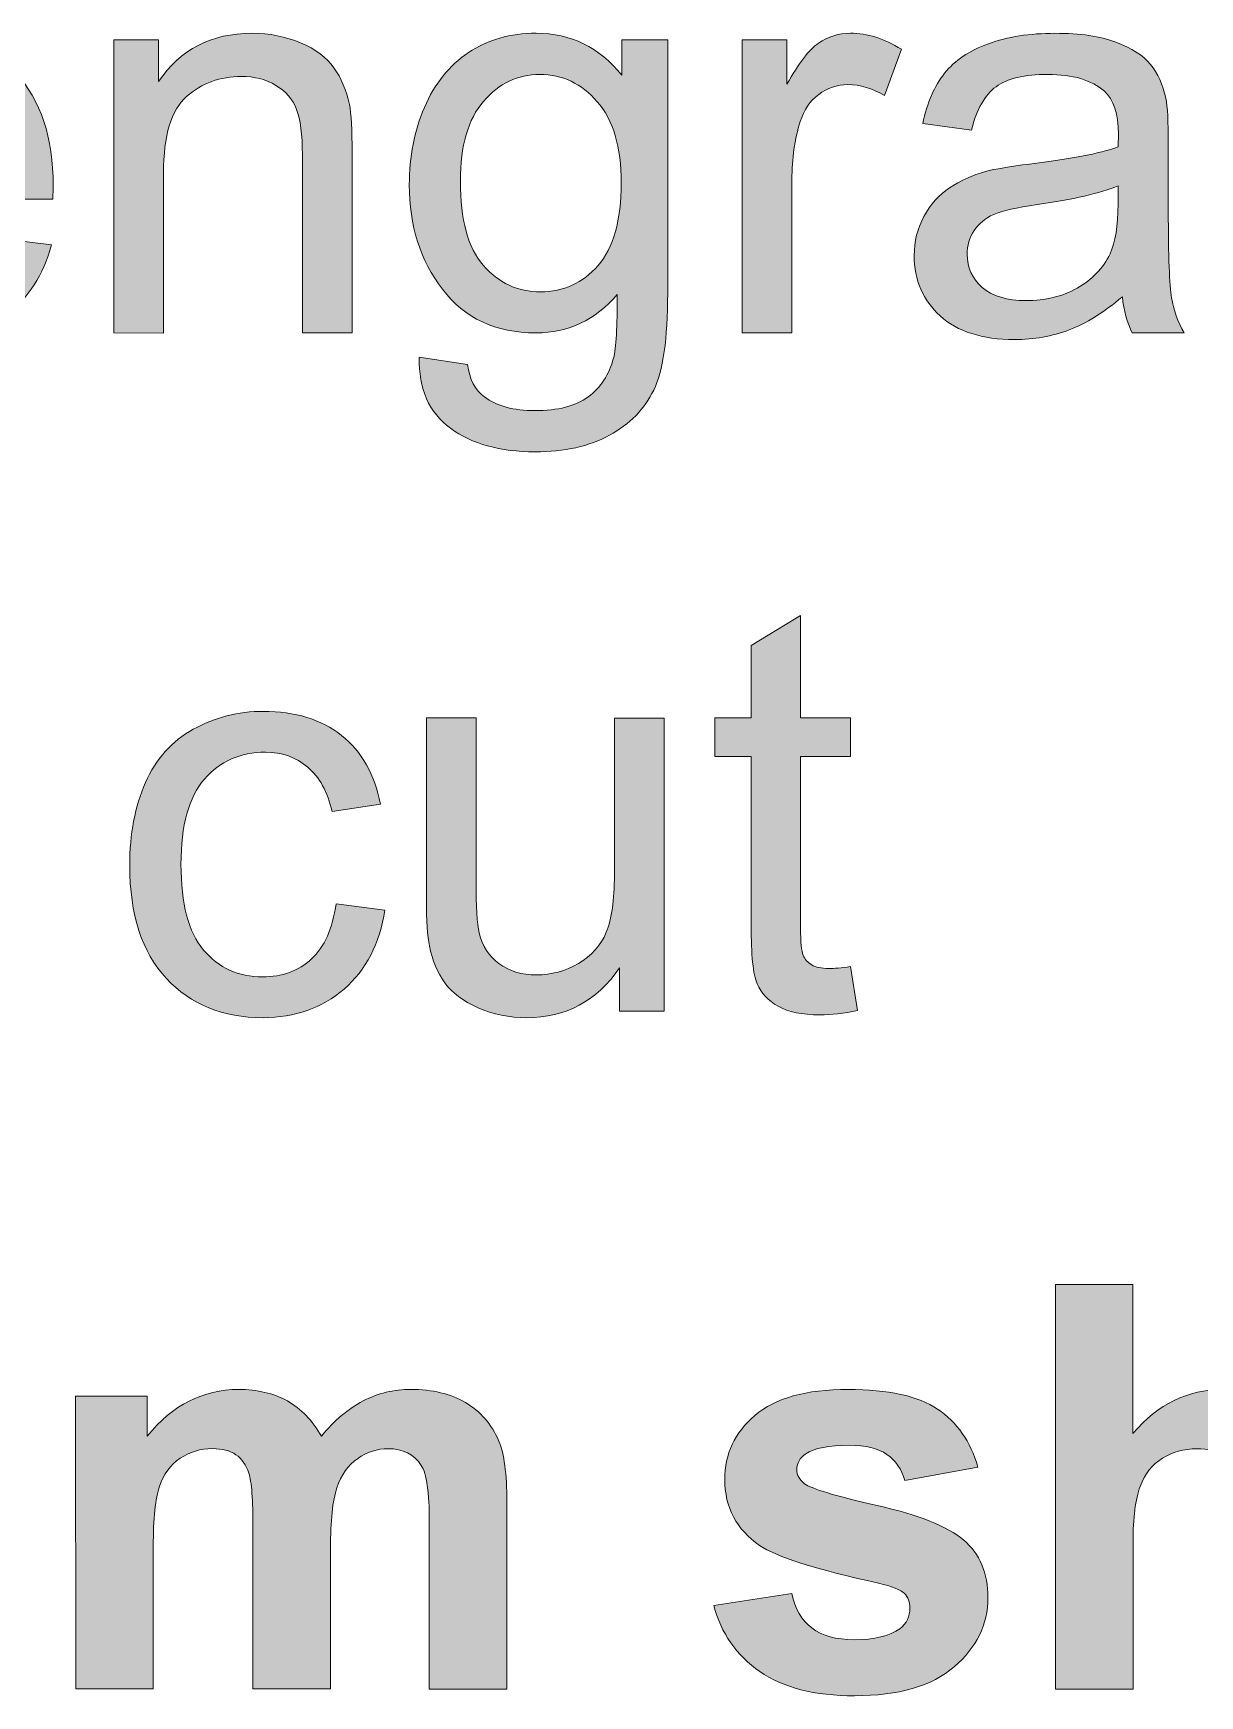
# Model space of a CAD drawing. Header units: inches. Extents: x 1117 to 1992, y -2324 to -585.
# Drawn here: x 1380.36 to 1399.07, y -644.14 to -617.46 of the extents above; entities that cross this region are included whole.
import ezdxf

# ---------------------------------------------------------------- set-up
doc = ezdxf.new("R2010")
doc.units = ezdxf.units.IN
doc.header["$MEASUREMENT"] = 0
doc.layers.add('Layer 1', color=7, linetype='Continuous')

# ---------------------------------------------------------------- blocks, each defined once
blk = doc.blocks.new('block 11')
at = {"layer": 'Layer 1', "true_color": 0x010101}
h = blk.add_hatch(color=18, dxfattribs=at)
h.dxf.hatch_style = 2
edge = h.paths.add_edge_path()
edge.add_spline(control_points=[(1379.828, -620.753), (1379.828, -620.753), (1380.652, -620.855), (1380.652, -620.855), (1380.523, -621.336), (1380.281, -621.711), (1379.93, -621.976), (1379.579, -622.242), (1379.13, -622.375), (1378.585, -622.375), (1377.897, -622.375), (1377.351, -622.162), (1376.947, -621.738), (1376.544, -621.315), (1376.342, -620.721), (1376.342, -619.956), (1376.342, -619.165), (1376.546, -618.551), (1376.954, -618.113), (1377.361, -617.676), (1377.89, -617.458), (1378.54, -617.458), (1379.169, -617.458), (1379.681, -617.672), (1380.081, -618.099), (1380.48, -618.528), (1380.678, -619.13), (1380.678, -619.907), (1380.678, -619.955), (1380.676, -620.025), (1380.673, -620.12), (1380.673, -620.12), (1377.165, -620.12), (1377.165, -620.12), (1377.195, -620.636), (1377.341, -621.032), (1377.604, -621.307), (1377.867, -621.581), (1378.194, -621.719), (1378.587, -621.719), (1378.88, -621.719), (1379.129, -621.641), (1379.336, -621.488), (1379.543, -621.335), (1379.707, -621.09), (1379.828, -620.753)], knot_values=[0, 0, 0, 0, 1, 1, 1, 2, 2, 2, 3, 3, 3, 4, 4, 4, 5, 5, 5, 6, 6, 6, 7, 7, 7, 8, 8, 8, 9, 9, 9, 10, 10, 10, 11, 11, 11, 12, 12, 12, 13, 13, 13, 14, 14, 14, 15, 15, 15, 15], degree=3, periodic=1)
edge = h.paths.add_edge_path()
edge.add_spline(control_points=[(1377.211, -619.465), (1377.211, -619.465), (1379.837, -619.465), (1379.837, -619.465), (1379.802, -619.069), (1379.701, -618.772), (1379.536, -618.575), (1379.281, -618.268), (1378.953, -618.114), (1378.547, -618.114), (1378.181, -618.114), (1377.873, -618.237), (1377.623, -618.481), (1377.376, -618.727), (1377.237, -619.054), (1377.211, -619.465)], knot_values=[0, 0, 0, 0, 1, 1, 1, 2, 2, 2, 3, 3, 3, 4, 4, 4, 5, 5, 5, 5], degree=3, periodic=1)
h = blk.add_hatch(color=18, dxfattribs=at)
h.dxf.hatch_style = 2
edge = h.paths.add_edge_path()
edge.add_spline(control_points=[(1381.653, -622.268), (1381.653, -622.268), (1381.653, -617.564), (1381.653, -617.564), (1381.653, -617.564), (1382.369, -617.564), (1382.369, -617.564), (1382.369, -617.564), (1382.369, -618.233), (1382.369, -618.233), (1382.715, -617.716), (1383.215, -617.459), (1383.866, -617.459), (1384.15, -617.459), (1384.41, -617.51), (1384.648, -617.612), (1384.887, -617.714), (1385.065, -617.847), (1385.183, -618.013), (1385.301, -618.179), (1385.383, -618.374), (1385.431, -618.602), (1385.46, -618.749), (1385.475, -619.008), (1385.475, -619.377), (1385.475, -619.377), (1385.475, -622.268), (1385.475, -622.268), (1385.475, -622.268), (1384.677, -622.268), (1384.677, -622.268), (1384.677, -622.268), (1384.677, -619.408), (1384.677, -619.408), (1384.677, -619.083), (1384.646, -618.841), (1384.584, -618.68), (1384.522, -618.519), (1384.411, -618.391), (1384.253, -618.294), (1384.096, -618.199), (1383.909, -618.151), (1383.698, -618.151), (1383.358, -618.151), (1383.065, -618.259), (1382.818, -618.474), (1382.572, -618.689), (1382.449, -619.099), (1382.449, -619.702), (1382.449, -619.702), (1382.449, -622.27), (1382.449, -622.27), (1382.449, -622.27), (1381.653, -622.268), (1381.653, -622.268), (1381.653, -622.268), (1381.653, -622.268), (1381.653, -622.268)], knot_values=[0, 0, 0, 0, 1, 1, 1, 2, 2, 2, 3, 3, 3, 4, 4, 4, 5, 5, 5, 6, 6, 6, 7, 7, 7, 8, 8, 8, 9, 9, 9, 10, 10, 10, 11, 11, 11, 12, 12, 12, 13, 13, 13, 14, 14, 14, 15, 15, 15, 16, 16, 16, 17, 17, 17, 18, 18, 18, 19, 19, 19, 19], degree=3, periodic=1)
h = blk.add_hatch(color=18, dxfattribs=at)
h.dxf.hatch_style = 2
edge = h.paths.add_edge_path()
edge.add_spline(control_points=[(1386.552, -622.658), (1386.552, -622.658), (1387.327, -622.773), (1387.327, -622.773), (1387.359, -623.013), (1387.449, -623.186), (1387.597, -623.295), (1387.795, -623.443), (1388.065, -623.516), (1388.407, -623.516), (1388.776, -623.516), (1389.061, -623.443), (1389.262, -623.295), (1389.463, -623.147), (1389.598, -622.94), (1389.669, -622.675), (1389.711, -622.513), (1389.73, -622.171), (1389.727, -621.652), (1389.379, -622.063), (1388.945, -622.267), (1388.425, -622.267), (1387.778, -622.267), (1387.278, -622.035), (1386.924, -621.568), (1386.569, -621.102), (1386.392, -620.542), (1386.392, -619.89), (1386.392, -619.441), (1386.473, -619.027), (1386.636, -618.648), (1386.798, -618.268), (1387.034, -617.975), (1387.342, -617.768), (1387.65, -617.562), (1388.012, -617.458), (1388.429, -617.458), (1388.983, -617.458), (1389.441, -617.683), (1389.802, -618.131), (1389.802, -618.131), (1389.802, -617.564), (1389.802, -617.564), (1389.802, -617.564), (1390.538, -617.564), (1390.538, -617.564), (1390.538, -617.564), (1390.538, -621.63), (1390.538, -621.63), (1390.538, -622.362), (1390.463, -622.882), (1390.314, -623.186), (1390.165, -623.492), (1389.929, -623.734), (1389.605, -623.911), (1389.282, -624.088), (1388.882, -624.177), (1388.41, -624.177), (1387.849, -624.177), (1387.396, -624.051), (1387.051, -623.799), (1386.707, -623.546), (1386.54, -623.166), (1386.552, -622.658)], knot_values=[0, 0, 0, 0, 1, 1, 1, 2, 2, 2, 3, 3, 3, 4, 4, 4, 5, 5, 5, 6, 6, 6, 7, 7, 7, 8, 8, 8, 9, 9, 9, 10, 10, 10, 11, 11, 11, 12, 12, 12, 13, 13, 13, 14, 14, 14, 15, 15, 15, 16, 16, 16, 17, 17, 17, 18, 18, 18, 19, 19, 19, 20, 20, 20, 21, 21, 21, 21], degree=3, periodic=1)
edge = h.paths.add_edge_path()
edge.add_spline(control_points=[(1387.212, -619.832), (1387.212, -620.45), (1387.334, -620.899), (1387.579, -621.183), (1387.823, -621.467), (1388.13, -621.609), (1388.499, -621.609), (1388.865, -621.609), (1389.173, -621.467), (1389.421, -621.186), (1389.669, -620.904), (1389.792, -620.461), (1389.792, -619.859), (1389.792, -619.283), (1389.666, -618.849), (1389.409, -618.557), (1389.154, -618.265), (1388.846, -618.119), (1388.486, -618.119), (1388.131, -618.119), (1387.831, -618.262), (1387.582, -618.551), (1387.336, -618.838), (1387.212, -619.265), (1387.212, -619.832)], knot_values=[0, 0, 0, 0, 1, 1, 1, 2, 2, 2, 3, 3, 3, 4, 4, 4, 5, 5, 5, 6, 6, 6, 7, 7, 7, 8, 8, 8, 8], degree=3, periodic=1)
h = blk.add_hatch(color=18, dxfattribs=at)
h.dxf.hatch_style = 2
edge = h.paths.add_edge_path()
edge.add_spline(control_points=[(1391.734, -622.268), (1391.734, -622.268), (1391.734, -617.564), (1391.734, -617.564), (1391.734, -617.564), (1392.451, -617.564), (1392.451, -617.564), (1392.451, -617.564), (1392.451, -618.277), (1392.451, -618.277), (1392.635, -617.944), (1392.803, -617.724), (1392.959, -617.617), (1393.113, -617.511), (1393.284, -617.458), (1393.469, -617.458), (1393.739, -617.458), (1394.011, -617.543), (1394.288, -617.716), (1394.288, -617.716), (1394.015, -618.455), (1394.015, -618.455), (1393.819, -618.341), (1393.625, -618.283), (1393.43, -618.283), (1393.256, -618.283), (1393.099, -618.335), (1392.961, -618.44), (1392.821, -618.545), (1392.723, -618.69), (1392.664, -618.876), (1392.576, -619.16), (1392.531, -619.47), (1392.531, -619.806), (1392.531, -619.806), (1392.531, -622.268), (1392.531, -622.268), (1392.531, -622.268), (1391.734, -622.268), (1391.734, -622.268), (1391.734, -622.268), (1391.734, -622.268), (1391.734, -622.268)], knot_values=[0, 0, 0, 0, 1, 1, 1, 2, 2, 2, 3, 3, 3, 4, 4, 4, 5, 5, 5, 6, 6, 6, 7, 7, 7, 8, 8, 8, 9, 9, 9, 10, 10, 10, 11, 11, 11, 12, 12, 12, 13, 13, 13, 14, 14, 14, 14], degree=3, periodic=1)
h = blk.add_hatch(color=18, dxfattribs=at)
h.dxf.hatch_style = 2
edge = h.paths.add_edge_path()
edge.add_spline(control_points=[(1397.833, -621.688), (1397.537, -621.939), (1397.253, -622.116), (1396.98, -622.22), (1396.708, -622.323), (1396.414, -622.374), (1396.101, -622.374), (1395.584, -622.374), (1395.187, -622.248), (1394.909, -621.996), (1394.633, -621.743), (1394.493, -621.421), (1394.493, -621.028), (1394.493, -620.798), (1394.545, -620.588), (1394.65, -620.397), (1394.755, -620.207), (1394.892, -620.053), (1395.062, -619.938), (1395.231, -619.824), (1395.422, -619.737), (1395.636, -619.678), (1395.791, -619.636), (1396.028, -619.597), (1396.344, -619.557), (1396.988, -619.481), (1397.462, -619.389), (1397.766, -619.283), (1397.769, -619.174), (1397.77, -619.105), (1397.77, -619.075), (1397.77, -618.751), (1397.695, -618.522), (1397.544, -618.389), (1397.341, -618.209), (1397.037, -618.119), (1396.637, -618.119), (1396.262, -618.119), (1395.985, -618.185), (1395.806, -618.316), (1395.628, -618.448), (1395.495, -618.68), (1395.41, -619.014), (1395.41, -619.014), (1394.63, -618.908), (1394.63, -618.908), (1394.701, -618.575), (1394.818, -618.305), (1394.98, -618.1), (1395.143, -617.894), (1395.377, -617.737), (1395.684, -617.626), (1395.991, -617.515), (1396.347, -617.459), (1396.752, -617.459), (1397.153, -617.459), (1397.479, -617.506), (1397.729, -617.6), (1397.98, -617.695), (1398.165, -617.813), (1398.283, -617.957), (1398.401, -618.1), (1398.484, -618.281), (1398.531, -618.499), (1398.557, -618.636), (1398.57, -618.88), (1398.57, -619.235), (1398.57, -619.235), (1398.57, -620.298), (1398.57, -620.298), (1398.57, -621.04), (1398.588, -621.509), (1398.622, -621.704), (1398.656, -621.9), (1398.723, -622.089), (1398.823, -622.269), (1398.823, -622.269), (1397.991, -622.269), (1397.991, -622.269), (1397.909, -622.103), (1397.856, -621.909), (1397.833, -621.688)], knot_values=[0, 0, 0, 0, 1, 1, 1, 2, 2, 2, 3, 3, 3, 4, 4, 4, 5, 5, 5, 6, 6, 6, 7, 7, 7, 8, 8, 8, 9, 9, 9, 10, 10, 10, 11, 11, 11, 12, 12, 12, 13, 13, 13, 14, 14, 14, 15, 15, 15, 16, 16, 16, 17, 17, 17, 18, 18, 18, 19, 19, 19, 20, 20, 20, 21, 21, 21, 22, 22, 22, 23, 23, 23, 24, 24, 24, 25, 25, 25, 26, 26, 26, 27, 27, 27, 27], degree=3, periodic=1)
edge = h.paths.add_edge_path()
edge.add_spline(control_points=[(1397.766, -619.907), (1397.477, -620.026), (1397.043, -620.126), (1396.464, -620.208), (1396.136, -620.256), (1395.904, -620.309), (1395.769, -620.368), (1395.632, -620.427), (1395.526, -620.514), (1395.453, -620.626), (1395.379, -620.74), (1395.342, -620.867), (1395.342, -621.005), (1395.342, -621.218), (1395.423, -621.395), (1395.584, -621.537), (1395.744, -621.678), (1395.98, -621.749), (1396.29, -621.749), (1396.597, -621.749), (1396.871, -621.683), (1397.109, -621.549), (1397.348, -621.414), (1397.524, -621.23), (1397.636, -620.997), (1397.722, -620.817), (1397.765, -620.551), (1397.765, -620.2), (1397.765, -620.2), (1397.766, -619.907), (1397.766, -619.907), (1397.766, -619.907), (1397.766, -619.907), (1397.766, -619.907)], knot_values=[0, 0, 0, 0, 1, 1, 1, 2, 2, 2, 3, 3, 3, 4, 4, 4, 5, 5, 5, 6, 6, 6, 7, 7, 7, 8, 8, 8, 9, 9, 9, 10, 10, 10, 11, 11, 11, 11], degree=3, periodic=1)
h = blk.add_hatch(color=18, dxfattribs=at)
h.dxf.hatch_style = 2
edge = h.paths.add_edge_path()
edge.add_spline(control_points=[(1393.47, -632.44), (1393.47, -632.44), (1393.585, -633.144), (1393.585, -633.144), (1393.361, -633.192), (1393.16, -633.215), (1392.983, -633.215), (1392.694, -633.215), (1392.469, -633.168), (1392.311, -633.077), (1392.151, -632.985), (1392.039, -632.864), (1391.974, -632.717), (1391.908, -632.567), (1391.877, -632.254), (1391.877, -631.775), (1391.877, -631.775), (1391.877, -629.069), (1391.877, -629.069), (1391.877, -629.069), (1391.292, -629.069), (1391.292, -629.069), (1391.292, -629.069), (1391.292, -628.448), (1391.292, -628.448), (1391.292, -628.448), (1391.877, -628.448), (1391.877, -628.448), (1391.877, -628.448), (1391.877, -627.284), (1391.877, -627.284), (1391.877, -627.284), (1392.67, -626.806), (1392.67, -626.806), (1392.67, -626.806), (1392.67, -628.448), (1392.67, -628.448), (1392.67, -628.448), (1393.471, -628.448), (1393.471, -628.448), (1393.471, -628.448), (1393.471, -629.069), (1393.471, -629.069), (1393.471, -629.069), (1392.67, -629.069), (1392.67, -629.069), (1392.67, -629.069), (1392.67, -631.819), (1392.67, -631.819), (1392.67, -632.048), (1392.683, -632.194), (1392.712, -632.258), (1392.74, -632.324), (1392.785, -632.374), (1392.849, -632.413), (1392.913, -632.45), (1393.004, -632.47), (1393.121, -632.47), (1393.209, -632.471), (1393.325, -632.461), (1393.47, -632.44)], knot_values=[0, 0, 0, 0, 1, 1, 1, 2, 2, 2, 3, 3, 3, 4, 4, 4, 5, 5, 5, 6, 6, 6, 7, 7, 7, 8, 8, 8, 9, 9, 9, 10, 10, 10, 11, 11, 11, 12, 12, 12, 13, 13, 13, 14, 14, 14, 15, 15, 15, 16, 16, 16, 17, 17, 17, 18, 18, 18, 19, 19, 19, 20, 20, 20, 20], degree=3, periodic=1)
h = blk.add_hatch(color=18, dxfattribs=at)
h.dxf.hatch_style = 2
edge = h.paths.add_edge_path()
edge.add_spline(control_points=[(1385.218, -631.43), (1385.218, -631.43), (1386.002, -631.532), (1386.002, -631.532), (1385.918, -632.072), (1385.699, -632.495), (1385.346, -632.801), (1384.993, -633.107), (1384.559, -633.26), (1384.045, -633.26), (1383.401, -633.26), (1382.883, -633.049), (1382.494, -632.629), (1382.102, -632.209), (1381.907, -631.606), (1381.907, -630.819), (1381.907, -630.312), (1381.99, -629.867), (1382.159, -629.487), (1382.327, -629.106), (1382.583, -628.82), (1382.927, -628.63), (1383.272, -628.439), (1383.646, -628.343), (1384.051, -628.343), (1384.561, -628.343), (1384.98, -628.472), (1385.305, -628.731), (1385.629, -628.989), (1385.838, -629.356), (1385.929, -629.831), (1385.929, -629.831), (1385.155, -629.952), (1385.155, -629.952), (1385.082, -629.636), (1384.951, -629.398), (1384.763, -629.239), (1384.575, -629.079), (1384.349, -628.999), (1384.083, -628.999), (1383.681, -628.999), (1383.356, -629.143), (1383.104, -629.431), (1382.853, -629.719), (1382.729, -630.174), (1382.729, -630.798), (1382.729, -631.43), (1382.85, -631.889), (1383.091, -632.174), (1383.334, -632.461), (1383.649, -632.605), (1384.039, -632.605), (1384.352, -632.605), (1384.614, -632.509), (1384.823, -632.318), (1385.031, -632.124), (1385.162, -631.829), (1385.218, -631.43)], knot_values=[0, 0, 0, 0, 1, 1, 1, 2, 2, 2, 3, 3, 3, 4, 4, 4, 5, 5, 5, 6, 6, 6, 7, 7, 7, 8, 8, 8, 9, 9, 9, 10, 10, 10, 11, 11, 11, 12, 12, 12, 13, 13, 13, 14, 14, 14, 15, 15, 15, 16, 16, 16, 17, 17, 17, 18, 18, 18, 19, 19, 19, 19], degree=3, periodic=1)
h = blk.add_hatch(color=18, dxfattribs=at)
h.dxf.hatch_style = 2
edge = h.paths.add_edge_path()
edge.add_spline(control_points=[(1389.767, -633.153), (1389.767, -633.153), (1389.767, -632.462), (1389.767, -632.462), (1389.401, -632.994), (1388.904, -633.26), (1388.274, -633.26), (1387.997, -633.26), (1387.738, -633.208), (1387.497, -633.101), (1387.256, -632.994), (1387.078, -632.86), (1386.961, -632.7), (1386.844, -632.539), (1386.762, -632.341), (1386.715, -632.108), (1386.683, -631.952), (1386.667, -631.703), (1386.667, -631.364), (1386.667, -631.364), (1386.667, -628.449), (1386.667, -628.449), (1386.667, -628.449), (1387.464, -628.449), (1387.464, -628.449), (1387.464, -628.449), (1387.464, -631.058), (1387.464, -631.058), (1387.464, -631.475), (1387.48, -631.756), (1387.512, -631.9), (1387.564, -632.11), (1387.669, -632.275), (1387.831, -632.393), (1387.994, -632.513), (1388.195, -632.574), (1388.434, -632.574), (1388.673, -632.574), (1388.897, -632.512), (1389.107, -632.39), (1389.317, -632.267), (1389.465, -632.101), (1389.552, -631.889), (1389.639, -631.678), (1389.683, -631.372), (1389.683, -630.971), (1389.683, -630.971), (1389.683, -628.45), (1389.683, -628.45), (1389.683, -628.45), (1390.48, -628.45), (1390.48, -628.45), (1390.48, -628.45), (1390.48, -633.154), (1390.48, -633.154), (1390.48, -633.154), (1389.767, -633.153), (1389.767, -633.153), (1389.767, -633.153), (1389.767, -633.153), (1389.767, -633.153)], knot_values=[0, 0, 0, 0, 1, 1, 1, 2, 2, 2, 3, 3, 3, 4, 4, 4, 5, 5, 5, 6, 6, 6, 7, 7, 7, 8, 8, 8, 9, 9, 9, 10, 10, 10, 11, 11, 11, 12, 12, 12, 13, 13, 13, 14, 14, 14, 15, 15, 15, 16, 16, 16, 17, 17, 17, 18, 18, 18, 19, 19, 19, 20, 20, 20, 20], degree=3, periodic=1)
h = blk.add_hatch(color=18, dxfattribs=at)
h.dxf.hatch_style = 2
edge = h.paths.add_edge_path()
edge.add_spline(control_points=[(1398.003, -637.545), (1398.003, -637.545), (1398.003, -639.933), (1398.003, -639.933), (1398.404, -639.464), (1398.884, -639.229), (1399.442, -639.229), (1399.729, -639.229), (1399.987, -639.281), (1400.216, -639.388), (1400.447, -639.495), (1400.621, -639.631), (1400.738, -639.795), (1400.855, -639.961), (1400.934, -640.144), (1400.977, -640.345), (1401.02, -640.546), (1401.043, -640.857), (1401.043, -641.279), (1401.043, -641.279), (1401.043, -644.038), (1401.043, -644.038), (1401.043, -644.038), (1399.798, -644.038), (1399.798, -644.038), (1399.798, -644.038), (1399.798, -641.553), (1399.798, -641.553), (1399.798, -641.06), (1399.775, -640.747), (1399.727, -640.614), (1399.68, -640.481), (1399.596, -640.375), (1399.477, -640.298), (1399.357, -640.22), (1399.207, -640.181), (1399.028, -640.181), (1398.821, -640.181), (1398.637, -640.232), (1398.475, -640.332), (1398.313, -640.432), (1398.194, -640.584), (1398.118, -640.786), (1398.043, -640.987), (1398.005, -641.287), (1398.005, -641.682), (1398.005, -641.682), (1398.005, -644.04), (1398.005, -644.04), (1398.005, -644.04), (1396.761, -644.04), (1396.761, -644.04), (1396.761, -644.04), (1396.761, -637.545), (1396.761, -637.545), (1396.761, -637.545), (1398.003, -637.545), (1398.003, -637.545)], knot_values=[0, 0, 0, 0, 1, 1, 1, 2, 2, 2, 3, 3, 3, 4, 4, 4, 5, 5, 5, 6, 6, 6, 7, 7, 7, 8, 8, 8, 9, 9, 9, 10, 10, 10, 11, 11, 11, 12, 12, 12, 13, 13, 13, 14, 14, 14, 15, 15, 15, 16, 16, 16, 17, 17, 17, 18, 18, 18, 19, 19, 19, 19], degree=3, periodic=1)
h = blk.add_hatch(color=18, dxfattribs=at)
h.dxf.hatch_style = 2
edge = h.paths.add_edge_path()
edge.add_spline(control_points=[(1381.039, -639.334), (1381.039, -639.334), (1382.186, -639.334), (1382.186, -639.334), (1382.186, -639.334), (1382.186, -639.976), (1382.186, -639.976), (1382.597, -639.477), (1383.085, -639.228), (1383.652, -639.228), (1383.954, -639.228), (1384.215, -639.29), (1384.436, -639.413), (1384.658, -639.538), (1384.839, -639.725), (1384.981, -639.976), (1385.188, -639.725), (1385.411, -639.538), (1385.65, -639.413), (1385.89, -639.288), (1386.144, -639.228), (1386.417, -639.228), (1386.762, -639.228), (1387.055, -639.297), (1387.293, -639.439), (1387.533, -639.579), (1387.712, -639.785), (1387.83, -640.057), (1387.915, -640.257), (1387.957, -640.582), (1387.957, -641.031), (1387.957, -641.031), (1387.957, -644.038), (1387.957, -644.038), (1387.957, -644.038), (1386.713, -644.038), (1386.713, -644.038), (1386.713, -644.038), (1386.713, -641.35), (1386.713, -641.35), (1386.713, -640.884), (1386.67, -640.582), (1386.585, -640.446), (1386.47, -640.269), (1386.292, -640.179), (1386.054, -640.179), (1385.879, -640.179), (1385.716, -640.232), (1385.561, -640.339), (1385.408, -640.446), (1385.297, -640.601), (1385.23, -640.806), (1385.162, -641.011), (1385.128, -641.336), (1385.128, -641.779), (1385.128, -641.779), (1385.128, -644.036), (1385.128, -644.036), (1385.128, -644.036), (1383.884, -644.036), (1383.884, -644.036), (1383.884, -644.036), (1383.884, -641.459), (1383.884, -641.459), (1383.884, -641), (1383.862, -640.705), (1383.818, -640.572), (1383.773, -640.439), (1383.705, -640.341), (1383.611, -640.275), (1383.517, -640.21), (1383.392, -640.178), (1383.233, -640.178), (1383.041, -640.178), (1382.868, -640.229), (1382.715, -640.333), (1382.56, -640.436), (1382.451, -640.586), (1382.384, -640.78), (1382.318, -640.976), (1382.284, -641.299), (1382.284, -641.75), (1382.284, -641.75), (1382.284, -644.036), (1382.284, -644.036), (1382.284, -644.036), (1381.04, -644.036), (1381.04, -644.036), (1381.04, -644.036), (1381.039, -639.334), (1381.039, -639.334), (1381.039, -639.334), (1381.039, -639.334), (1381.039, -639.334)], knot_values=[0, 0, 0, 0, 1, 1, 1, 2, 2, 2, 3, 3, 3, 4, 4, 4, 5, 5, 5, 6, 6, 6, 7, 7, 7, 8, 8, 8, 9, 9, 9, 10, 10, 10, 11, 11, 11, 12, 12, 12, 13, 13, 13, 14, 14, 14, 15, 15, 15, 16, 16, 16, 17, 17, 17, 18, 18, 18, 19, 19, 19, 20, 20, 20, 21, 21, 21, 22, 22, 22, 23, 23, 23, 24, 24, 24, 25, 25, 25, 26, 26, 26, 27, 27, 27, 28, 28, 28, 29, 29, 29, 30, 30, 30, 31, 31, 31, 31], degree=3, periodic=1)
h = blk.add_hatch(color=18, dxfattribs=at)
h.dxf.hatch_style = 2
edge = h.paths.add_edge_path()
edge.add_spline(control_points=[(1391.279, -642.696), (1391.279, -642.696), (1392.528, -642.506), (1392.528, -642.506), (1392.581, -642.748), (1392.689, -642.932), (1392.852, -643.057), (1393.014, -643.182), (1393.242, -643.245), (1393.535, -643.245), (1393.857, -643.245), (1394.099, -643.187), (1394.262, -643.068), (1394.372, -642.986), (1394.425, -642.874), (1394.425, -642.736), (1394.425, -642.642), (1394.396, -642.564), (1394.337, -642.502), (1394.275, -642.443), (1394.137, -642.389), (1393.921, -642.338), (1392.917, -642.116), (1392.281, -641.914), (1392.012, -641.731), (1391.64, -641.476), (1391.454, -641.123), (1391.454, -640.672), (1391.454, -640.265), (1391.614, -639.922), (1391.937, -639.645), (1392.259, -639.367), (1392.758, -639.228), (1393.434, -639.228), (1394.077, -639.228), (1394.556, -639.333), (1394.869, -639.543), (1395.181, -639.753), (1395.397, -640.064), (1395.516, -640.473), (1395.516, -640.473), (1394.342, -640.69), (1394.342, -640.69), (1394.29, -640.507), (1394.196, -640.367), (1394.055, -640.27), (1393.915, -640.173), (1393.714, -640.124), (1393.454, -640.124), (1393.127, -640.124), (1392.892, -640.17), (1392.752, -640.262), (1392.656, -640.327), (1392.61, -640.411), (1392.61, -640.514), (1392.61, -640.603), (1392.651, -640.678), (1392.734, -640.741), (1392.846, -640.823), (1393.234, -640.94), (1393.897, -641.09), (1394.561, -641.241), (1395.022, -641.425), (1395.286, -641.644), (1395.546, -641.865), (1395.676, -642.174), (1395.676, -642.57), (1395.676, -643.001), (1395.495, -643.371), (1395.136, -643.68), (1394.776, -643.99), (1394.243, -644.145), (1393.537, -644.145), (1392.896, -644.145), (1392.389, -644.015), (1392.015, -643.755), (1391.639, -643.495), (1391.395, -643.142), (1391.279, -642.696)], knot_values=[0, 0, 0, 0, 1, 1, 1, 2, 2, 2, 3, 3, 3, 4, 4, 4, 5, 5, 5, 6, 6, 6, 7, 7, 7, 8, 8, 8, 9, 9, 9, 10, 10, 10, 11, 11, 11, 12, 12, 12, 13, 13, 13, 14, 14, 14, 15, 15, 15, 16, 16, 16, 17, 17, 17, 18, 18, 18, 19, 19, 19, 20, 20, 20, 21, 21, 21, 22, 22, 22, 23, 23, 23, 24, 24, 24, 25, 25, 25, 26, 26, 26, 26], degree=3, periodic=1)
at = {"layer": 'Layer 1', "lineweight": 0}
for points, knots in [([(1379.828, -620.753), (1379.828, -620.753), (1380.652, -620.855), (1380.652, -620.855), (1380.523, -621.336), (1380.281, -621.711), (1379.93, -621.976), (1379.579, -622.242), (1379.13, -622.375), (1378.585, -622.375), (1377.897, -622.375), (1377.351, -622.162), (1376.947, -621.738), (1376.544, -621.315), (1376.342, -620.721), (1376.342, -619.956), (1376.342, -619.165), (1376.546, -618.551), (1376.954, -618.113), (1377.361, -617.676), (1377.89, -617.458), (1378.54, -617.458), (1379.169, -617.458), (1379.681, -617.672), (1380.081, -618.099), (1380.48, -618.528), (1380.678, -619.13), (1380.678, -619.907), (1380.678, -619.955), (1380.676, -620.025), (1380.673, -620.12), (1380.673, -620.12), (1377.165, -620.12), (1377.165, -620.12), (1377.195, -620.636), (1377.341, -621.032), (1377.604, -621.307), (1377.867, -621.581), (1378.194, -621.719), (1378.587, -621.719), (1378.88, -621.719), (1379.129, -621.641), (1379.336, -621.488), (1379.543, -621.335), (1379.707, -621.09), (1379.828, -620.753)], [0, 0, 0, 0, 1, 1, 1, 2, 2, 2, 3, 3, 3, 4, 4, 4, 5, 5, 5, 6, 6, 6, 7, 7, 7, 8, 8, 8, 9, 9, 9, 10, 10, 10, 11, 11, 11, 12, 12, 12, 13, 13, 13, 14, 14, 14, 15, 15, 15, 15]), ([(1381.653, -622.268), (1381.653, -622.268), (1381.653, -617.564), (1381.653, -617.564), (1381.653, -617.564), (1382.369, -617.564), (1382.369, -617.564), (1382.369, -617.564), (1382.369, -618.233), (1382.369, -618.233), (1382.715, -617.716), (1383.215, -617.459), (1383.866, -617.459), (1384.15, -617.459), (1384.41, -617.51), (1384.648, -617.612), (1384.887, -617.714), (1385.065, -617.847), (1385.183, -618.013), (1385.301, -618.179), (1385.383, -618.374), (1385.431, -618.602), (1385.46, -618.749), (1385.475, -619.008), (1385.475, -619.377), (1385.475, -619.377), (1385.475, -622.268), (1385.475, -622.268), (1385.475, -622.268), (1384.677, -622.268), (1384.677, -622.268), (1384.677, -622.268), (1384.677, -619.408), (1384.677, -619.408), (1384.677, -619.083), (1384.646, -618.841), (1384.584, -618.68), (1384.522, -618.519), (1384.411, -618.391), (1384.253, -618.294), (1384.096, -618.199), (1383.909, -618.151), (1383.698, -618.151), (1383.358, -618.151), (1383.065, -618.259), (1382.818, -618.474), (1382.572, -618.689), (1382.449, -619.099), (1382.449, -619.702), (1382.449, -619.702), (1382.449, -622.27), (1382.449, -622.27), (1382.449, -622.27), (1381.653, -622.268), (1381.653, -622.268), (1381.653, -622.268), (1381.653, -622.268), (1381.653, -622.268)], [0, 0, 0, 0, 1, 1, 1, 2, 2, 2, 3, 3, 3, 4, 4, 4, 5, 5, 5, 6, 6, 6, 7, 7, 7, 8, 8, 8, 9, 9, 9, 10, 10, 10, 11, 11, 11, 12, 12, 12, 13, 13, 13, 14, 14, 14, 15, 15, 15, 16, 16, 16, 17, 17, 17, 18, 18, 18, 19, 19, 19, 19]), ([(1386.552, -622.658), (1386.552, -622.658), (1387.327, -622.773), (1387.327, -622.773), (1387.359, -623.013), (1387.449, -623.186), (1387.597, -623.295), (1387.795, -623.443), (1388.065, -623.516), (1388.407, -623.516), (1388.776, -623.516), (1389.061, -623.443), (1389.262, -623.295), (1389.463, -623.147), (1389.598, -622.94), (1389.669, -622.675), (1389.711, -622.513), (1389.73, -622.171), (1389.727, -621.652), (1389.379, -622.063), (1388.945, -622.267), (1388.425, -622.267), (1387.778, -622.267), (1387.278, -622.035), (1386.924, -621.568), (1386.569, -621.102), (1386.392, -620.542), (1386.392, -619.89), (1386.392, -619.441), (1386.473, -619.027), (1386.636, -618.648), (1386.798, -618.268), (1387.034, -617.975), (1387.342, -617.768), (1387.65, -617.562), (1388.012, -617.458), (1388.429, -617.458), (1388.983, -617.458), (1389.441, -617.683), (1389.802, -618.131), (1389.802, -618.131), (1389.802, -617.564), (1389.802, -617.564), (1389.802, -617.564), (1390.538, -617.564), (1390.538, -617.564), (1390.538, -617.564), (1390.538, -621.63), (1390.538, -621.63), (1390.538, -622.362), (1390.463, -622.882), (1390.314, -623.186), (1390.165, -623.492), (1389.929, -623.734), (1389.605, -623.911), (1389.282, -624.088), (1388.882, -624.177), (1388.41, -624.177), (1387.849, -624.177), (1387.396, -624.051), (1387.051, -623.799), (1386.707, -623.546), (1386.54, -623.166), (1386.552, -622.658)], [0, 0, 0, 0, 1, 1, 1, 2, 2, 2, 3, 3, 3, 4, 4, 4, 5, 5, 5, 6, 6, 6, 7, 7, 7, 8, 8, 8, 9, 9, 9, 10, 10, 10, 11, 11, 11, 12, 12, 12, 13, 13, 13, 14, 14, 14, 15, 15, 15, 16, 16, 16, 17, 17, 17, 18, 18, 18, 19, 19, 19, 20, 20, 20, 21, 21, 21, 21]), ([(1391.734, -622.268), (1391.734, -622.268), (1391.734, -617.564), (1391.734, -617.564), (1391.734, -617.564), (1392.451, -617.564), (1392.451, -617.564), (1392.451, -617.564), (1392.451, -618.277), (1392.451, -618.277), (1392.635, -617.944), (1392.803, -617.724), (1392.959, -617.617), (1393.113, -617.511), (1393.284, -617.458), (1393.469, -617.458), (1393.739, -617.458), (1394.011, -617.543), (1394.288, -617.716), (1394.288, -617.716), (1394.015, -618.455), (1394.015, -618.455), (1393.819, -618.341), (1393.625, -618.283), (1393.43, -618.283), (1393.256, -618.283), (1393.099, -618.335), (1392.961, -618.44), (1392.821, -618.545), (1392.723, -618.69), (1392.664, -618.876), (1392.576, -619.16), (1392.531, -619.47), (1392.531, -619.806), (1392.531, -619.806), (1392.531, -622.268), (1392.531, -622.268), (1392.531, -622.268), (1391.734, -622.268), (1391.734, -622.268), (1391.734, -622.268), (1391.734, -622.268), (1391.734, -622.268)], [0, 0, 0, 0, 1, 1, 1, 2, 2, 2, 3, 3, 3, 4, 4, 4, 5, 5, 5, 6, 6, 6, 7, 7, 7, 8, 8, 8, 9, 9, 9, 10, 10, 10, 11, 11, 11, 12, 12, 12, 13, 13, 13, 14, 14, 14, 14]), ([(1397.833, -621.688), (1397.537, -621.939), (1397.253, -622.116), (1396.98, -622.22), (1396.708, -622.323), (1396.414, -622.374), (1396.101, -622.374), (1395.584, -622.374), (1395.187, -622.248), (1394.909, -621.996), (1394.633, -621.743), (1394.493, -621.421), (1394.493, -621.028), (1394.493, -620.798), (1394.545, -620.588), (1394.65, -620.397), (1394.755, -620.207), (1394.892, -620.053), (1395.062, -619.938), (1395.231, -619.824), (1395.422, -619.737), (1395.636, -619.678), (1395.791, -619.636), (1396.028, -619.597), (1396.344, -619.557), (1396.988, -619.481), (1397.462, -619.389), (1397.766, -619.283), (1397.769, -619.174), (1397.77, -619.105), (1397.77, -619.075), (1397.77, -618.751), (1397.695, -618.522), (1397.544, -618.389), (1397.341, -618.209), (1397.037, -618.119), (1396.637, -618.119), (1396.262, -618.119), (1395.985, -618.185), (1395.806, -618.316), (1395.628, -618.448), (1395.495, -618.68), (1395.41, -619.014), (1395.41, -619.014), (1394.63, -618.908), (1394.63, -618.908), (1394.701, -618.575), (1394.818, -618.305), (1394.98, -618.1), (1395.143, -617.894), (1395.377, -617.737), (1395.684, -617.626), (1395.991, -617.515), (1396.347, -617.459), (1396.752, -617.459), (1397.153, -617.459), (1397.479, -617.506), (1397.729, -617.6), (1397.98, -617.695), (1398.165, -617.813), (1398.283, -617.957), (1398.401, -618.1), (1398.484, -618.281), (1398.531, -618.499), (1398.557, -618.636), (1398.57, -618.88), (1398.57, -619.235), (1398.57, -619.235), (1398.57, -620.298), (1398.57, -620.298), (1398.57, -621.04), (1398.588, -621.509), (1398.622, -621.704), (1398.656, -621.9), (1398.723, -622.089), (1398.823, -622.269), (1398.823, -622.269), (1397.991, -622.269), (1397.991, -622.269), (1397.909, -622.103), (1397.856, -621.909), (1397.833, -621.688)], [0, 0, 0, 0, 1, 1, 1, 2, 2, 2, 3, 3, 3, 4, 4, 4, 5, 5, 5, 6, 6, 6, 7, 7, 7, 8, 8, 8, 9, 9, 9, 10, 10, 10, 11, 11, 11, 12, 12, 12, 13, 13, 13, 14, 14, 14, 15, 15, 15, 16, 16, 16, 17, 17, 17, 18, 18, 18, 19, 19, 19, 20, 20, 20, 21, 21, 21, 22, 22, 22, 23, 23, 23, 24, 24, 24, 25, 25, 25, 26, 26, 26, 27, 27, 27, 27]), ([(1387.212, -619.832), (1387.212, -620.45), (1387.334, -620.899), (1387.579, -621.183), (1387.823, -621.467), (1388.13, -621.609), (1388.499, -621.609), (1388.865, -621.609), (1389.173, -621.467), (1389.421, -621.186), (1389.669, -620.904), (1389.792, -620.461), (1389.792, -619.859), (1389.792, -619.283), (1389.666, -618.849), (1389.409, -618.557), (1389.154, -618.265), (1388.846, -618.119), (1388.486, -618.119), (1388.131, -618.119), (1387.831, -618.262), (1387.582, -618.551), (1387.336, -618.838), (1387.212, -619.265), (1387.212, -619.832)], [0, 0, 0, 0, 1, 1, 1, 2, 2, 2, 3, 3, 3, 4, 4, 4, 5, 5, 5, 6, 6, 6, 7, 7, 7, 8, 8, 8, 8]), ([(1397.766, -619.907), (1397.477, -620.026), (1397.043, -620.126), (1396.464, -620.208), (1396.136, -620.256), (1395.904, -620.309), (1395.769, -620.368), (1395.632, -620.427), (1395.526, -620.514), (1395.453, -620.626), (1395.379, -620.74), (1395.342, -620.867), (1395.342, -621.005), (1395.342, -621.218), (1395.423, -621.395), (1395.584, -621.537), (1395.744, -621.678), (1395.98, -621.749), (1396.29, -621.749), (1396.597, -621.749), (1396.871, -621.683), (1397.109, -621.549), (1397.348, -621.414), (1397.524, -621.23), (1397.636, -620.997), (1397.722, -620.817), (1397.765, -620.551), (1397.765, -620.2), (1397.765, -620.2), (1397.766, -619.907), (1397.766, -619.907), (1397.766, -619.907), (1397.766, -619.907), (1397.766, -619.907)], [0, 0, 0, 0, 1, 1, 1, 2, 2, 2, 3, 3, 3, 4, 4, 4, 5, 5, 5, 6, 6, 6, 7, 7, 7, 8, 8, 8, 9, 9, 9, 10, 10, 10, 11, 11, 11, 11]), ([(1393.47, -632.44), (1393.47, -632.44), (1393.585, -633.144), (1393.585, -633.144), (1393.361, -633.192), (1393.16, -633.215), (1392.983, -633.215), (1392.694, -633.215), (1392.469, -633.168), (1392.311, -633.077), (1392.151, -632.985), (1392.039, -632.864), (1391.974, -632.717), (1391.908, -632.567), (1391.877, -632.254), (1391.877, -631.775), (1391.877, -631.775), (1391.877, -629.069), (1391.877, -629.069), (1391.877, -629.069), (1391.292, -629.069), (1391.292, -629.069), (1391.292, -629.069), (1391.292, -628.448), (1391.292, -628.448), (1391.292, -628.448), (1391.877, -628.448), (1391.877, -628.448), (1391.877, -628.448), (1391.877, -627.284), (1391.877, -627.284), (1391.877, -627.284), (1392.67, -626.806), (1392.67, -626.806), (1392.67, -626.806), (1392.67, -628.448), (1392.67, -628.448), (1392.67, -628.448), (1393.471, -628.448), (1393.471, -628.448), (1393.471, -628.448), (1393.471, -629.069), (1393.471, -629.069), (1393.471, -629.069), (1392.67, -629.069), (1392.67, -629.069), (1392.67, -629.069), (1392.67, -631.819), (1392.67, -631.819), (1392.67, -632.048), (1392.683, -632.194), (1392.712, -632.258), (1392.74, -632.324), (1392.785, -632.374), (1392.849, -632.413), (1392.913, -632.45), (1393.004, -632.47), (1393.121, -632.47), (1393.209, -632.471), (1393.325, -632.461), (1393.47, -632.44)], [0, 0, 0, 0, 1, 1, 1, 2, 2, 2, 3, 3, 3, 4, 4, 4, 5, 5, 5, 6, 6, 6, 7, 7, 7, 8, 8, 8, 9, 9, 9, 10, 10, 10, 11, 11, 11, 12, 12, 12, 13, 13, 13, 14, 14, 14, 15, 15, 15, 16, 16, 16, 17, 17, 17, 18, 18, 18, 19, 19, 19, 20, 20, 20, 20]), ([(1385.218, -631.43), (1385.218, -631.43), (1386.002, -631.532), (1386.002, -631.532), (1385.918, -632.072), (1385.699, -632.495), (1385.346, -632.801), (1384.993, -633.107), (1384.559, -633.26), (1384.045, -633.26), (1383.401, -633.26), (1382.883, -633.049), (1382.494, -632.629), (1382.102, -632.209), (1381.907, -631.606), (1381.907, -630.819), (1381.907, -630.312), (1381.99, -629.867), (1382.159, -629.487), (1382.327, -629.106), (1382.583, -628.82), (1382.927, -628.63), (1383.272, -628.439), (1383.646, -628.343), (1384.051, -628.343), (1384.561, -628.343), (1384.98, -628.472), (1385.305, -628.731), (1385.629, -628.989), (1385.838, -629.356), (1385.929, -629.831), (1385.929, -629.831), (1385.155, -629.952), (1385.155, -629.952), (1385.082, -629.636), (1384.951, -629.398), (1384.763, -629.239), (1384.575, -629.079), (1384.349, -628.999), (1384.083, -628.999), (1383.681, -628.999), (1383.356, -629.143), (1383.104, -629.431), (1382.853, -629.719), (1382.729, -630.174), (1382.729, -630.798), (1382.729, -631.43), (1382.85, -631.889), (1383.091, -632.174), (1383.334, -632.461), (1383.649, -632.605), (1384.039, -632.605), (1384.352, -632.605), (1384.614, -632.509), (1384.823, -632.318), (1385.031, -632.124), (1385.162, -631.829), (1385.218, -631.43)], [0, 0, 0, 0, 1, 1, 1, 2, 2, 2, 3, 3, 3, 4, 4, 4, 5, 5, 5, 6, 6, 6, 7, 7, 7, 8, 8, 8, 9, 9, 9, 10, 10, 10, 11, 11, 11, 12, 12, 12, 13, 13, 13, 14, 14, 14, 15, 15, 15, 16, 16, 16, 17, 17, 17, 18, 18, 18, 19, 19, 19, 19]), ([(1389.767, -633.153), (1389.767, -633.153), (1389.767, -632.462), (1389.767, -632.462), (1389.401, -632.994), (1388.904, -633.26), (1388.274, -633.26), (1387.997, -633.26), (1387.738, -633.208), (1387.497, -633.101), (1387.256, -632.994), (1387.078, -632.86), (1386.961, -632.7), (1386.844, -632.539), (1386.762, -632.341), (1386.715, -632.108), (1386.683, -631.952), (1386.667, -631.703), (1386.667, -631.364), (1386.667, -631.364), (1386.667, -628.449), (1386.667, -628.449), (1386.667, -628.449), (1387.464, -628.449), (1387.464, -628.449), (1387.464, -628.449), (1387.464, -631.058), (1387.464, -631.058), (1387.464, -631.475), (1387.48, -631.756), (1387.512, -631.9), (1387.564, -632.11), (1387.669, -632.275), (1387.831, -632.393), (1387.994, -632.513), (1388.195, -632.574), (1388.434, -632.574), (1388.673, -632.574), (1388.897, -632.512), (1389.107, -632.39), (1389.317, -632.267), (1389.465, -632.101), (1389.552, -631.889), (1389.639, -631.678), (1389.683, -631.372), (1389.683, -630.971), (1389.683, -630.971), (1389.683, -628.45), (1389.683, -628.45), (1389.683, -628.45), (1390.48, -628.45), (1390.48, -628.45), (1390.48, -628.45), (1390.48, -633.154), (1390.48, -633.154), (1390.48, -633.154), (1389.767, -633.153), (1389.767, -633.153), (1389.767, -633.153), (1389.767, -633.153), (1389.767, -633.153)], [0, 0, 0, 0, 1, 1, 1, 2, 2, 2, 3, 3, 3, 4, 4, 4, 5, 5, 5, 6, 6, 6, 7, 7, 7, 8, 8, 8, 9, 9, 9, 10, 10, 10, 11, 11, 11, 12, 12, 12, 13, 13, 13, 14, 14, 14, 15, 15, 15, 16, 16, 16, 17, 17, 17, 18, 18, 18, 19, 19, 19, 20, 20, 20, 20]), ([(1398.003, -637.545), (1398.003, -637.545), (1398.003, -639.933), (1398.003, -639.933), (1398.404, -639.464), (1398.884, -639.229), (1399.442, -639.229), (1399.729, -639.229), (1399.987, -639.281), (1400.216, -639.388), (1400.447, -639.495), (1400.621, -639.631), (1400.738, -639.795), (1400.855, -639.961), (1400.934, -640.144), (1400.977, -640.345), (1401.02, -640.546), (1401.043, -640.857), (1401.043, -641.279), (1401.043, -641.279), (1401.043, -644.038), (1401.043, -644.038), (1401.043, -644.038), (1399.798, -644.038), (1399.798, -644.038), (1399.798, -644.038), (1399.798, -641.553), (1399.798, -641.553), (1399.798, -641.06), (1399.775, -640.747), (1399.727, -640.614), (1399.68, -640.481), (1399.596, -640.375), (1399.477, -640.298), (1399.357, -640.22), (1399.207, -640.181), (1399.028, -640.181), (1398.821, -640.181), (1398.637, -640.232), (1398.475, -640.332), (1398.313, -640.432), (1398.194, -640.584), (1398.118, -640.786), (1398.043, -640.987), (1398.005, -641.287), (1398.005, -641.682), (1398.005, -641.682), (1398.005, -644.04), (1398.005, -644.04), (1398.005, -644.04), (1396.761, -644.04), (1396.761, -644.04), (1396.761, -644.04), (1396.761, -637.545), (1396.761, -637.545), (1396.761, -637.545), (1398.003, -637.545), (1398.003, -637.545)], [0, 0, 0, 0, 1, 1, 1, 2, 2, 2, 3, 3, 3, 4, 4, 4, 5, 5, 5, 6, 6, 6, 7, 7, 7, 8, 8, 8, 9, 9, 9, 10, 10, 10, 11, 11, 11, 12, 12, 12, 13, 13, 13, 14, 14, 14, 15, 15, 15, 16, 16, 16, 17, 17, 17, 18, 18, 18, 19, 19, 19, 19]), ([(1381.039, -639.334), (1381.039, -639.334), (1382.186, -639.334), (1382.186, -639.334), (1382.186, -639.334), (1382.186, -639.976), (1382.186, -639.976), (1382.597, -639.477), (1383.085, -639.228), (1383.652, -639.228), (1383.954, -639.228), (1384.215, -639.29), (1384.436, -639.413), (1384.658, -639.538), (1384.839, -639.725), (1384.981, -639.976), (1385.188, -639.725), (1385.411, -639.538), (1385.65, -639.413), (1385.89, -639.288), (1386.144, -639.228), (1386.417, -639.228), (1386.762, -639.228), (1387.055, -639.297), (1387.293, -639.439), (1387.533, -639.579), (1387.712, -639.785), (1387.83, -640.057), (1387.915, -640.257), (1387.957, -640.582), (1387.957, -641.031), (1387.957, -641.031), (1387.957, -644.038), (1387.957, -644.038), (1387.957, -644.038), (1386.713, -644.038), (1386.713, -644.038), (1386.713, -644.038), (1386.713, -641.35), (1386.713, -641.35), (1386.713, -640.884), (1386.67, -640.582), (1386.585, -640.446), (1386.47, -640.269), (1386.292, -640.179), (1386.054, -640.179), (1385.879, -640.179), (1385.716, -640.232), (1385.561, -640.339), (1385.408, -640.446), (1385.297, -640.601), (1385.23, -640.806), (1385.162, -641.011), (1385.128, -641.336), (1385.128, -641.779), (1385.128, -641.779), (1385.128, -644.036), (1385.128, -644.036), (1385.128, -644.036), (1383.884, -644.036), (1383.884, -644.036), (1383.884, -644.036), (1383.884, -641.459), (1383.884, -641.459), (1383.884, -641), (1383.862, -640.705), (1383.818, -640.572), (1383.773, -640.439), (1383.705, -640.341), (1383.611, -640.275), (1383.517, -640.21), (1383.392, -640.178), (1383.233, -640.178), (1383.041, -640.178), (1382.868, -640.229), (1382.715, -640.333), (1382.56, -640.436), (1382.451, -640.586), (1382.384, -640.78), (1382.318, -640.976), (1382.284, -641.299), (1382.284, -641.75), (1382.284, -641.75), (1382.284, -644.036), (1382.284, -644.036), (1382.284, -644.036), (1381.04, -644.036), (1381.04, -644.036), (1381.04, -644.036), (1381.039, -639.334), (1381.039, -639.334), (1381.039, -639.334), (1381.039, -639.334), (1381.039, -639.334)], [0, 0, 0, 0, 1, 1, 1, 2, 2, 2, 3, 3, 3, 4, 4, 4, 5, 5, 5, 6, 6, 6, 7, 7, 7, 8, 8, 8, 9, 9, 9, 10, 10, 10, 11, 11, 11, 12, 12, 12, 13, 13, 13, 14, 14, 14, 15, 15, 15, 16, 16, 16, 17, 17, 17, 18, 18, 18, 19, 19, 19, 20, 20, 20, 21, 21, 21, 22, 22, 22, 23, 23, 23, 24, 24, 24, 25, 25, 25, 26, 26, 26, 27, 27, 27, 28, 28, 28, 29, 29, 29, 30, 30, 30, 31, 31, 31, 31]), ([(1391.279, -642.696), (1391.279, -642.696), (1392.528, -642.506), (1392.528, -642.506), (1392.581, -642.748), (1392.689, -642.932), (1392.852, -643.057), (1393.014, -643.182), (1393.242, -643.245), (1393.535, -643.245), (1393.857, -643.245), (1394.099, -643.187), (1394.262, -643.068), (1394.372, -642.986), (1394.425, -642.874), (1394.425, -642.736), (1394.425, -642.642), (1394.396, -642.564), (1394.337, -642.502), (1394.275, -642.443), (1394.137, -642.389), (1393.921, -642.338), (1392.917, -642.116), (1392.281, -641.914), (1392.012, -641.731), (1391.64, -641.476), (1391.454, -641.123), (1391.454, -640.672), (1391.454, -640.265), (1391.614, -639.922), (1391.937, -639.645), (1392.259, -639.367), (1392.758, -639.228), (1393.434, -639.228), (1394.077, -639.228), (1394.556, -639.333), (1394.869, -639.543), (1395.181, -639.753), (1395.397, -640.064), (1395.516, -640.473), (1395.516, -640.473), (1394.342, -640.69), (1394.342, -640.69), (1394.29, -640.507), (1394.196, -640.367), (1394.055, -640.27), (1393.915, -640.173), (1393.714, -640.124), (1393.454, -640.124), (1393.127, -640.124), (1392.892, -640.17), (1392.752, -640.262), (1392.656, -640.327), (1392.61, -640.411), (1392.61, -640.514), (1392.61, -640.603), (1392.651, -640.678), (1392.734, -640.741), (1392.846, -640.823), (1393.234, -640.94), (1393.897, -641.09), (1394.561, -641.241), (1395.022, -641.425), (1395.286, -641.644), (1395.546, -641.865), (1395.676, -642.174), (1395.676, -642.57), (1395.676, -643.001), (1395.495, -643.371), (1395.136, -643.68), (1394.776, -643.99), (1394.243, -644.145), (1393.537, -644.145), (1392.896, -644.145), (1392.389, -644.015), (1392.015, -643.755), (1391.639, -643.495), (1391.395, -643.142), (1391.279, -642.696)], [0, 0, 0, 0, 1, 1, 1, 2, 2, 2, 3, 3, 3, 4, 4, 4, 5, 5, 5, 6, 6, 6, 7, 7, 7, 8, 8, 8, 9, 9, 9, 10, 10, 10, 11, 11, 11, 12, 12, 12, 13, 13, 13, 14, 14, 14, 15, 15, 15, 16, 16, 16, 17, 17, 17, 18, 18, 18, 19, 19, 19, 20, 20, 20, 21, 21, 21, 22, 22, 22, 23, 23, 23, 24, 24, 24, 25, 25, 25, 26, 26, 26, 26])]:
    blk.add_open_spline(points, degree=3, knots=knots, dxfattribs=at)
blk = doc.blocks.new('block 9')
at = {"layer": 'Layer 1'}
blk.add_blockref('block 11', (0, 0), dxfattribs=at)

msp = doc.modelspace()

# ---------------------------------------------------------------- block references
at = {"layer": 'Layer 1'}
msp.add_blockref('block 9', (0, 0), dxfattribs=at)

doc.saveas('drawing.dxf')
